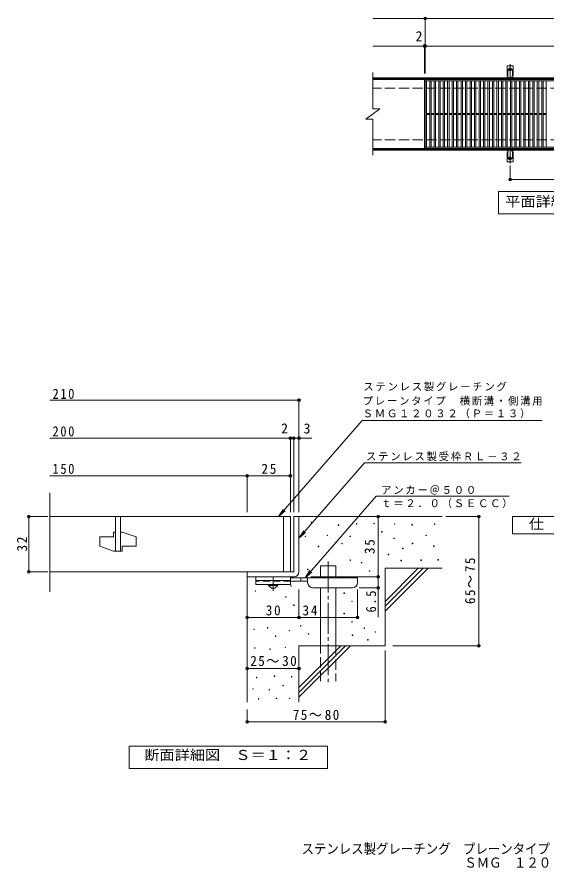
# Model space of a CAD drawing. Units: millimetres, scale not verified, with parts at other scales. Extents: x -336 to 312, y -273 to 227.
# Drawn here: x -335.9 to -28.6, y -273.2 to 221 of the extents above; entities that cross this region are included whole.
import ezdxf
from ezdxf.enums import TextEntityAlignment as Align

# ---------------------------------------------------------------- set-up
doc = ezdxf.new("R2010")
doc.units = ezdxf.units.MM
doc.header["$LTSCALE"] = 2
doc.header["$PDMODE"] = 32
doc.header["$PDSIZE"] = 1.6
for name, pattern in [('CHAIN1', [8, 5, -1, 1, -1]), ('CHAIN2', [12, 9, -1, 1, -1]), ('DASHED2', [3, 2, -1]), ('DASHED3', [4, 3, -1])]:
    doc.linetypes.add(name, pattern=pattern)
for name, color, linetype, lineweight in [('C-1', 2, 'Continuous', 9), ('C-2', 3, 'Continuous', 9), ('C-4', 7, 'Continuous', 9), ('C-5', 7, 'Continuous', 9), ('C-A', 3, 'Continuous', 9), ('D-0', 7, 'Continuous', 9), ('D-1', 2, 'Continuous', 9), ('D-2', 3, 'Continuous', 9), ('D-4', 7, 'Continuous', 9), ('D-5', 7, 'Continuous', 9), ('D-6', 6, 'Continuous', 9), ('D-9', 4, 'Continuous', 9)]:
    doc.layers.add(name, color=color, linetype=linetype, lineweight=lineweight)
doc.layers.add('F-5_F-5ﾚｲﾔ', color=2, linetype='Continuous')
doc.styles.add('ＭＳ ゴシック', font='')
doc.styles.get('ＭＳ ゴシック').set_extended_font_data('MS Gothic')

msp = doc.modelspace()

# ---------------------------------------------------------------- linework, layer by layer
at = {"layer": 'C-1'}
for p, q in [((131.443, 185.784), (-129.557, 185.784)), ((131.443, 185.184), (-129.557, 185.184)), ((131.443, 144.384), (-129.557, 144.384)), ((131.443, 143.784), (-129.557, 143.784))]:
    msp.add_line(p, q, dxfattribs=at)
at = {"layer": 'C-1', "linetype": 'DASHED3'}
for p, q in [((131.443, 179.784), (-129.557, 179.784)), ((131.443, 149.784), (-129.557, 149.784))]:
    msp.add_line(p, q, dxfattribs=at)
at = {"layer": 'C-2'}
for p, q in [((-129.557, 188.784), (-129.557, 167.784)), ((-99.557, 184.783), (-129.557, 184.783)), ((-99.557, 184.783), (-99.557, 144.784)), ((-99.157, 183.983), (99.243, 183.983)), ((-98.357, 145.583), (-98.357, 183.983)), ((-96.557, 145.583), (-96.557, 183.983)), ((-95.757, 145.583), (-95.757, 183.983)), ((-93.957, 145.583), (-93.957, 183.983)), ((-93.157, 145.583), (-93.157, 183.983)), ((-91.357, 145.583), (-91.357, 183.983)), ((-90.557, 145.583), (-90.557, 183.983)), ((-88.757, 145.583), (-88.757, 183.983)), ((-87.957, 145.583), (-87.957, 183.983)), ((-86.157, 145.583), (-86.157, 183.983)), ((-85.357, 145.583), (-85.357, 183.983)), ((-83.557, 145.583), (-83.557, 183.983)), ((-82.757, 145.583), (-82.757, 183.983)), ((-80.957, 145.583), (-80.957, 183.983)), ((-80.157, 145.583), (-80.157, 183.983)), ((-78.357, 145.583), (-78.357, 183.983)), ((-77.557, 145.583), (-77.557, 183.983)), ((-75.757, 145.583), (-75.757, 183.983)), ((-74.957, 145.583), (-74.957, 183.983)), ((-73.157, 145.583), (-73.157, 183.983)), ((-72.357, 145.583), (-72.357, 183.983)), ((-70.557, 145.583), (-70.557, 183.983)), ((-69.757, 145.583), (-69.757, 183.983)), ((-67.957, 145.583), (-67.957, 183.983)), ((-67.157, 145.583), (-67.157, 183.983)), ((-65.357, 145.583), (-65.357, 183.983)), ((-64.557, 145.583), (-64.557, 183.983)), ((-62.757, 145.583), (-62.757, 183.983)), ((-61.957, 145.583), (-61.957, 183.983)), ((-60.157, 145.583), (-60.157, 183.983)), ((-59.357, 145.583), (-59.357, 183.983)), ((-57.557, 145.583), (-57.557, 183.983)), ((-56.757, 145.583), (-56.757, 183.983)), ((-54.957, 145.583), (-54.957, 183.983)), ((-54.157, 145.583), (-54.157, 183.983)), ((-52.357, 145.583), (-52.357, 183.983)), ((-51.557, 145.583), (-51.557, 183.983)), ((-49.757, 145.583), (-49.757, 183.983)), ((-48.957, 145.583), (-48.957, 183.983)), ((-47.157, 145.583), (-47.157, 183.983)), ((-46.357, 145.583), (-46.357, 183.983)), ((-44.557, 145.583), (-44.557, 183.983)), ((-43.757, 145.583), (-43.757, 183.983)), ((-41.957, 145.583), (-41.957, 183.983)), ((-41.157, 145.583), (-41.157, 183.983)), ((-39.357, 145.583), (-39.357, 183.983)), ((-38.557, 145.583), (-38.557, 183.983)), ((-36.757, 145.583), (-36.757, 183.983)), ((-35.957, 145.583), (-35.957, 183.983)), ((-34.157, 145.583), (-34.157, 183.983)), ((-33.357, 145.583), (-33.357, 183.983)), ((-31.557, 145.583), (-31.557, 183.983)), ((-30.757, 145.583), (-30.757, 183.983)), ((-28.957, 145.583), (-28.957, 183.983)), ((-133.557, 161.784), (-125.557, 167.784)), ((-129.557, 167.784), (-125.557, 167.784)), ((-98.357, 165.084), (-96.557, 165.084)), ((-98.357, 164.483), (-96.557, 164.483)), ((-95.757, 165.084), (-93.957, 165.084)), ((-95.757, 164.483), (-93.957, 164.483)), ((-93.157, 165.084), (-91.357, 165.084)), ((-93.157, 164.483), (-91.357, 164.483)), ((-90.557, 165.084), (-88.757, 165.084)), ((-90.557, 164.483), (-88.757, 164.483)), ((-87.957, 165.084), (-86.157, 165.084)), ((-87.957, 164.483), (-86.157, 164.483)), ((-85.357, 165.084), (-83.557, 165.084)), ((-85.357, 164.483), (-83.557, 164.483)), ((-82.757, 165.084), (-80.957, 165.084)), ((-82.757, 164.483), (-80.957, 164.483)), ((-80.157, 165.084), (-78.357, 165.084)), ((-80.157, 164.483), (-78.357, 164.483)), ((-77.557, 165.084), (-75.757, 165.084)), ((-77.557, 164.483), (-75.757, 164.483)), ((-74.957, 165.084), (-73.157, 165.084)), ((-74.957, 164.483), (-73.157, 164.483)), ((-72.357, 165.084), (-70.557, 165.084)), ((-72.357, 164.483), (-70.557, 164.483)), ((-69.757, 165.084), (-67.957, 165.084)), ((-69.757, 164.483), (-67.957, 164.483)), ((-67.157, 165.084), (-65.357, 165.084)), ((-67.157, 164.483), (-65.357, 164.483)), ((-64.557, 165.084), (-62.757, 165.084)), ((-64.557, 164.483), (-62.757, 164.483)), ((-61.957, 165.084), (-60.157, 165.084)), ((-61.957, 164.483), (-60.157, 164.483)), ((-59.357, 165.084), (-57.557, 165.084)), ((-59.357, 164.483), (-57.557, 164.483)), ((-56.757, 165.084), (-54.957, 165.084)), ((-56.757, 164.483), (-54.957, 164.483)), ((-54.157, 165.084), (-52.357, 165.084)), ((-54.157, 164.483), (-52.357, 164.483)), ((-51.557, 165.084), (-49.757, 165.084)), ((-51.557, 164.483), (-49.757, 164.483)), ((-48.957, 165.084), (-47.157, 165.084)), ((-48.957, 164.483), (-47.157, 164.483)), ((-46.357, 165.084), (-44.557, 165.084)), ((-46.357, 164.483), (-44.557, 164.483)), ((-43.757, 165.084), (-41.957, 165.084)), ((-43.757, 164.483), (-41.957, 164.483)), ((-41.157, 165.084), (-39.357, 165.084)), ((-41.157, 164.483), (-39.357, 164.483)), ((-38.557, 165.084), (-36.757, 165.084)), ((-38.557, 164.483), (-36.757, 164.483)), ((-35.957, 165.084), (-34.157, 165.084)), ((-35.957, 164.483), (-34.157, 164.483)), ((-33.357, 165.084), (-31.557, 165.084)), ((-33.357, 164.483), (-31.557, 164.483)), ((-30.757, 165.084), (-28.957, 165.084)), ((-30.757, 164.483), (-28.957, 164.483)), ((-133.557, 161.784), (-129.557, 161.784)), ((-129.557, 161.784), (-129.557, 140.784)), ((-99.557, 144.784), (-129.557, 144.784)), ((99.243, 145.583), (-99.157, 145.583)), ((99.243, 144.784), (-99.157, 144.784))]:
    msp.add_line(p, q, dxfattribs=at)
msp.add_lwpolyline([(-99.157, 144.784), (-99.157, 184.783), (99.243, 184.783)], dxfattribs=at)
at = {"layer": 'C-4'}
for p, q in [((-129.557, 220.184), (131.443, 220.184)), ((-99.157, 188.184), (-99.157, 220.784)), ((-129.557, 204.184), (131.443, 204.184)), ((-99.557, 188.184), (-99.557, 204.784)), ((-49.957, 134.84), (-49.957, 126.183)), ((-49.957, 126.783), (50.043, 126.783))]:
    msp.add_line(p, q, dxfattribs=at)
for p in [(-99.157, 220.184), (-99.557, 204.184), (-99.157, 204.184), (-49.957, 126.783)]:
    msp.add_point(p, dxfattribs=at)
at = {"layer": 'C-5'}
msp.add_lwpolyline([(-56.757, 106.784), (-56.757, 119.784), (58.243, 119.784), (58.243, 106.784)], close=True, dxfattribs=at)
at = {"layer": 'C-A', "color": 7, "linetype": 'CHAIN2'}
for p, q in [((-49.957, 184.09), (-49.957, 193.57)), ((-51.112, 190.584), (-48.801, 190.584)), ((-49.957, 145.477), (-49.957, 135.997)), ((-51.112, 138.984), (-48.801, 138.984))]:
    msp.add_line(p, q, dxfattribs=at)
at = {"layer": 'C-A'}
for p, q in [((-51.707, 186.784), (-51.707, 192.584)), ((-48.207, 192.584), (-51.707, 192.584)), ((-48.207, 186.784), (-48.207, 192.584)), ((-51.707, 186.784), (-51.457, 186.784)), ((-51.557, 185.984), (-51.457, 185.984)), ((-48.458, 185.984), (-48.355, 185.984)), ((-48.207, 186.784), (-48.457, 186.784)), ((-51.557, 143.584), (-51.457, 143.584)), ((-48.458, 143.584), (-48.355, 143.584)), ((-51.707, 142.784), (-51.457, 142.784)), ((-51.707, 142.784), (-51.707, 136.984)), ((-48.207, 142.784), (-48.457, 142.784)), ((-48.207, 142.784), (-48.207, 136.984)), ((-48.207, 136.984), (-51.707, 136.984))]:
    msp.add_line(p, q, dxfattribs=at)
at = {"layer": 'C-A', "linetype": 'DASHED2'}
for p, q in [((-51.307, 186.754), (-51.307, 192.584)), ((-48.607, 186.754), (-48.607, 192.584)), ((-51.307, 142.813), (-51.307, 136.984)), ((-48.607, 142.813), (-48.607, 136.984))]:
    msp.add_line(p, q, dxfattribs=at)
at = {"layer": 'C-A'}
for centre in [(-49.957, 190.584), (-49.957, 138.984)]:
    msp.add_circle(centre, 0.85, dxfattribs=at)
for centre, start, end in [((-51.557, 185.584), 90.27596, 150.00047), ((-51.457, 186.384), 270, 90), ((-48.457, 186.384), 90, 269.8667), ((-48.357, 185.584), 29.99927, 89.75836), ((-51.557, 143.984), 209.99951, 269.72403), ((-51.457, 143.184), 270, 90), ((-48.457, 143.184), 90.13329, 270), ((-48.357, 143.984), 270.24162, 330.00072)]:
    msp.add_arc(centre, 0.4, start, end, dxfattribs=at)
at = {"layer": 'D-0'}
for points in [[(-165.233, -72.298), (-165.233, -71.998), (-164.933, -71.998), (-164.933, -72.298)], [(-149.567, -73.918), (-149.567, -73.618), (-149.267, -73.618), (-149.267, -73.918)], [(-139.033, -73.108), (-139.033, -72.808), (-138.733, -72.808), (-138.733, -73.108)], [(-129.032, -72.999), (-129.032, -72.699), (-128.732, -72.699), (-128.732, -72.999)], [(-117.004, -73.202), (-117.004, -72.902), (-116.704, -72.902), (-116.704, -73.202)], [(-106.852, -73.744), (-106.852, -73.444), (-106.552, -73.444), (-106.552, -73.744)], [(-93.859, -73.338), (-93.859, -73.038), (-93.559, -73.038), (-93.559, -73.338)], [(-124.462, -77.796), (-124.462, -77.496), (-124.162, -77.496), (-124.162, -77.796)], [(-168.838, -80.36), (-168.838, -80.06), (-168.538, -80.06), (-168.538, -80.36)], [(-156.12, -79.82), (-156.12, -79.52), (-155.82, -79.52), (-155.82, -79.82)], [(-142.855, -80.361), (-142.855, -80.061), (-142.555, -80.061), (-142.555, -80.361)], [(-117.274, -81.594), (-117.274, -81.294), (-116.974, -81.294), (-116.974, -81.594)], [(-98.732, -79.834), (-98.732, -79.534), (-98.432, -79.534), (-98.432, -79.834)], [(-161.253, -86.32), (-161.253, -86.02), (-160.953, -86.02), (-160.953, -86.32)], [(-147.593, -84.557), (-147.593, -84.257), (-147.293, -84.257), (-147.293, -84.557)], [(-112.266, -87.414), (-112.266, -87.114), (-111.966, -87.114), (-111.966, -87.414)], [(-106.717, -84.572), (-106.717, -84.272), (-106.417, -84.272), (-106.417, -84.572)], [(-94.265, -86.061), (-94.265, -85.76), (-93.965, -85.76), (-93.965, -86.061)], [(-142.72, -94.167), (-142.72, -93.867), (-142.42, -93.867), (-142.42, -94.167)], [(-120.556, -90.91), (-120.556, -90.61), (-120.256, -90.61), (-120.256, -90.91)], [(-101.709, -94.181), (-101.709, -93.881), (-101.409, -93.881), (-101.409, -94.181)], [(-91.829, -94.046), (-91.829, -93.746), (-91.529, -93.746), (-91.529, -94.046)], [(-136.214, -95.664), (-136.214, -95.364), (-135.914, -95.364), (-135.914, -95.664)], [(-113.214, -94.452), (-113.214, -94.152), (-112.914, -94.152), (-112.914, -94.452)], [(-167.394, -99.578), (-167.394, -99.278), (-167.094, -99.278), (-167.094, -99.578)], [(-131.644, -100.461), (-131.644, -100.161), (-131.344, -100.161), (-131.344, -100.461)], [(-197.816, -112.075), (-197.816, -111.775), (-197.516, -111.775), (-197.516, -112.075)], [(-177.137, -109.1), (-177.137, -108.8), (-176.837, -108.8), (-176.837, -109.1)], [(-146.356, -113.333), (-146.356, -113.033), (-146.056, -113.033), (-146.056, -113.333)], [(-180.118, -115.563), (-180.118, -115.263), (-179.819, -115.263), (-179.819, -115.563)], [(-141.786, -118.13), (-141.786, -117.83), (-141.486, -117.83), (-141.486, -118.13)], [(-175.548, -120.36), (-175.548, -120.06), (-175.248, -120.06), (-175.248, -120.36)], [(-146.356, -125.166), (-146.356, -124.866), (-146.056, -124.866), (-146.056, -125.166)], [(-190.656, -133.459), (-190.656, -133.159), (-190.356, -133.159), (-190.356, -133.459)], [(-171.582, -132.282), (-171.582, -131.982), (-171.282, -131.982), (-171.282, -132.282)], [(-141.786, -129.963), (-141.786, -129.663), (-141.486, -129.663), (-141.486, -129.963)], [(-134.609, -133.704), (-134.609, -133.404), (-134.309, -133.404), (-134.309, -133.704)], [(-198.603, -134.308), (-198.603, -134.008), (-198.303, -134.008), (-198.303, -134.308)], [(-186.086, -138.257), (-186.086, -137.957), (-185.786, -137.957), (-185.786, -138.257)], [(-178.147, -135.137), (-178.147, -134.837), (-177.847, -134.837), (-177.847, -135.137)], [(-167.012, -137.079), (-167.012, -136.779), (-166.712, -136.779), (-166.712, -137.079)], [(-141.512, -137.764), (-141.512, -137.464), (-141.212, -137.464), (-141.212, -137.764)], [(-128.238, -135.854), (-128.238, -135.554), (-127.938, -135.554), (-127.938, -135.854)], [(-132.559, -140.446), (-132.559, -140.146), (-132.259, -140.146), (-132.259, -140.446)], [(-198.12, -145.193), (-198.12, -144.893), (-197.82, -144.893), (-197.82, -145.193)], [(-189.289, -145.802), (-189.289, -145.502), (-188.989, -145.502), (-188.989, -145.802)], [(-180.457, -144.737), (-180.457, -144.437), (-180.157, -144.437), (-180.157, -144.737)], [(-197.054, -162.247), (-197.054, -161.947), (-196.754, -161.947), (-196.754, -162.247)], [(-186.7, -161.486), (-186.7, -161.186), (-186.4, -161.186), (-186.4, -161.486)], [(-176.727, -161.867), (-176.727, -161.567), (-176.427, -161.567), (-176.427, -161.867)], [(-181.675, -167.044), (-181.675, -166.744), (-181.375, -166.744), (-181.375, -167.044)], [(-199.186, -168.947), (-199.186, -168.647), (-198.886, -168.647), (-198.886, -168.947)], [(-189.745, -169.404), (-189.745, -169.104), (-189.445, -169.104), (-189.445, -169.404)], [(-195.912, -174.657), (-195.912, -174.357), (-195.612, -174.357), (-195.612, -174.657)], [(-185.558, -174.353), (-185.558, -174.053), (-185.258, -174.053), (-185.258, -174.353)], [(-177.945, -174.353), (-177.945, -174.053), (-177.645, -174.053), (-177.645, -174.353)]]:
    msp.add_lwpolyline(points, close=True, dxfattribs=at)
at = {"layer": 'D-1'}
for p, q in [((-175.373, -68.765), (-175.373, -100.765)), ((-175.373, -68.765), (-172.373, -68.765)), ((-172.373, -100.765), (-172.373, -68.765)), ((-202.373, -100.765), (-175.373, -100.765)), ((-202.373, -103.765), (-202.373, -100.765)), ((-202.373, -103.765), (-175.373, -103.765))]:
    msp.add_line(p, q, dxfattribs=at)
msp.add_arc((-175.373, -100.765), 3, 270, 0, dxfattribs=at)
at = {"layer": 'D-2'}
for p, q in [((-316.906, -112.526), (-316.906, -55.025)), ((-177.373, -68.765), (-316.906, -68.765)), ((-278.873, -68.765), (-278.873, -88.765)), ((-275.873, -68.765), (-275.873, -88.765)), ((-181.373, -68.765), (-181.373, -100.765)), ((-177.373, -68.765), (-177.373, -100.765)), ((-279.873, -77.765), (-279.873, -80.515)), ((-278.873, -77.765), (-279.873, -77.765)), ((-274.873, -77.765), (-275.873, -77.765)), ((-274.873, -77.765), (-266.873, -80.515)), ((-287.873, -80.515), (-287.873, -86.015)), ((-287.873, -80.515), (-279.873, -80.515)), ((-266.873, -80.515), (-266.873, -86.015)), ((-287.873, -86.015), (-279.873, -88.765)), ((-274.873, -88.765), (-279.873, -88.765)), ((-274.873, -86.015), (-274.873, -88.765)), ((-274.873, -86.015), (-266.873, -86.015)), ((-316.906, -100.765), (-177.373, -100.765))]:
    msp.add_line(p, q, dxfattribs=at)
at = {"layer": 'D-4'}
for p, q in [((-316.906, -1.192), (-172.373, -1.192)), ((-172.373, -66.174), (-172.373, -0.592)), ((-316.906, -23.331), (-177.372, -23.331)), ((-177.372, -66.174), (-177.372, -22.731)), ((-177.372, -23.331), (-176.372, -23.331)), ((-176.372, -23.331), (-164.84, -23.331)), ((-175.372, -66.174), (-175.372, -22.731)), ((-316.906, -45.081), (-202.373, -45.081)), ((-202.373, -66.174), (-202.373, -44.481)), ((-202.373, -45.081), (-177.372, -45.081)), ((-317.976, -68.765), (-329.587, -68.765)), ((-328.987, -100.765), (-328.987, -68.765)), ((-126.38, -103.765), (-126.38, -68.765)), ((-87.167, -68.765), (-67.436, -68.765)), ((-68.036, -143.765), (-68.036, -68.765)), ((-317.976, -100.765), (-329.587, -100.765)), ((-165.571, -103.765), (-125.78, -103.765)), ((-126.38, -103.765), (-126.38, -127.115)), ((-172.371, -127.986), (-172.371, -111.065)), ((-138.371, -127.986), (-138.371, -111.065)), ((-125.78, -110.065), (-137.371, -110.065)), ((-122.372, -146.52), (-122.372, -188.382)), ((-117.925, -143.765), (-67.436, -143.765)), ((-202.373, -156.889), (-172.373, -156.889)), ((-202.373, -180.765), (-202.373, -188.382)), ((-202.373, -187.782), (-122.372, -187.782))]:
    msp.add_line(p, q, dxfattribs=at)
msp.add_lwpolyline([(-202.371, -127.386), (-172.371, -127.386), (-138.371, -127.386)], dxfattribs=at)
for p in [(-172.373, -1.192), (-177.372, -23.331), (-175.372, -23.331), (-172.373, -23.331), (-202.373, -45.081), (-177.372, -45.081), (-328.987, -68.765), (-126.38, -68.765), (-68.036, -68.765), (-328.987, -100.765), (-126.38, -103.765), (-126.38, -110.065), (-202.371, -127.386), (-172.371, -127.386), (-138.371, -127.386), (-68.036, -143.765), (-202.373, -156.889), (-172.373, -156.889), (-202.373, -187.782), (-122.372, -187.782)]:
    msp.add_point(p, dxfattribs=at)
at = {"layer": 'D-5'}
for p, q in [((-135.72, -13.042), (-31.246, -13.042)), ((-134.355, -37.564), (-43.435, -37.564)), ((-168.749, -104.265), (-127.565, -56.947)), ((-50.568, -56.947), (-127.565, -56.947)), ((-184.22, -68.765), (-181.458, -64.598)), ((-48.566, -68.765), (-3.566, -68.765)), ((-48.566, -78.765), (-48.566, -68.765)), ((-172.373, -81.244), (-168.626, -77.934)), ((-3.566, -78.765), (-48.566, -78.765)), ((-168.749, -104.265), (-165.987, -100.097)), ((-168.749, -104.265), (-165.002, -100.954))]:
    msp.add_line(p, q, dxfattribs=at)
for points in [[(-135.72, -13.042), (-184.22, -68.765), (-180.473, -65.454)], [(-134.355, -37.564), (-172.373, -81.244), (-169.611, -77.077)]]:
    msp.add_lwpolyline(points, dxfattribs=at)
msp.add_lwpolyline([(-270.772, -214.953), (-270.772, -201.954), (-155.772, -201.954), (-155.772, -214.953)], close=True, dxfattribs=at)
at = {"layer": 'D-6'}
for p, q in [((-172.373, -68.765), (-89.373, -68.765)), ((-159.914, -104.265), (-159.914, -97.265)), ((-159.914, -97.265), (-150.914, -97.265)), ((-150.914, -104.265), (-150.914, -97.265)), ((-122.373, -117.967), (-103.171, -98.765)), ((-122.373, -98.765), (-89.373, -98.765)), ((-122.373, -120.795), (-100.342, -98.765)), ((-122.373, -98.765), (-122.373, -143.765)), ((-122.373, -123.623), (-97.514, -98.765)), ((-202.373, -103.765), (-202.373, -176.495)), ((-159.914, -143.765), (-159.914, -110.065)), ((-150.914, -143.765), (-150.914, -110.065)), ((-172.373, -143.765), (-122.373, -143.765)), ((-172.373, -143.765), (-172.373, -176.495)), ((-172.373, -167.967), (-148.171, -143.765)), ((-172.373, -170.795), (-145.343, -143.765)), ((-172.373, -173.623), (-142.515, -143.765))]:
    msp.add_line(p, q, dxfattribs=at)
at = {"layer": 'D-6', "linetype": 'CHAIN2'}
msp.add_line((-155.414, -94.815), (-155.414, -166.432), dxfattribs=at)
at = {"layer": 'D-6', "linetype": 'DASHED3'}
for p, q in [((-159.914, -164.265), (-159.914, -143.765)), ((-150.914, -143.765), (-150.914, -164.265))]:
    msp.add_line(p, q, dxfattribs=at)
at = {"layer": 'D-9', "color": 3}
for p, q in [((-197.371, -103.765), (-197.371, -108.265)), ((-177.371, -103.765), (-197.371, -103.765)), ((-177.371, -103.765), (-177.371, -108.265)), ((-177.371, -105.765), (-197.371, -105.765)), ((-177.371, -108.265), (-197.371, -108.265))]:
    msp.add_line(p, q, dxfattribs=at)
at = {"layer": 'D-9', "linetype": 'CHAIN1'}
msp.add_line((-187.371, -111.813), (-187.371, -103.765), dxfattribs=at)
at = {"layer": 'D-9', "color": 3, "linetype": 'DASHED2'}
msp.add_line((-177.371, -106.265), (-197.371, -106.265), dxfattribs=at)
at = {"layer": 'D-9', "color": 2}
for p, q in [((-190.121, -108.765), (-190.121, -108.265)), ((-184.621, -108.765), (-184.621, -108.265)), ((-190.121, -108.765), (-188.371, -110.265)), ((-190.121, -108.765), (-184.621, -108.765)), ((-188.371, -110.265), (-186.371, -110.265)), ((-186.371, -110.265), (-184.621, -108.765))]:
    msp.add_line(p, q, dxfattribs=at)
at = {"layer": 'D-9'}
for p, q in [((-138.371, -104.265), (-177.371, -104.265)), ((-167.366, -106.265), (-177.371, -106.265)), ((-171.371, -106.265), (-171.371, -104.265)), ((-167.371, -107.065), (-167.371, -104.265)), ((-138.371, -107.065), (-138.371, -104.265)), ((-164.371, -110.065), (-141.371, -110.065))]:
    msp.add_line(p, q, dxfattribs=at)
for centre, start, end in [((-164.371, -107.065), 180, 270), ((-141.371, -107.065), 270, 0)]:
    msp.add_arc(centre, 3, start, end, dxfattribs=at)

# ---------------------------------------------------------------- texts
at = {"layer": 'C-4', "color": 2, "style": 'ＭＳ ゴシック'}
msp.add_text('2', height=5.865, dxfattribs=at).set_placement((-104.749, 205.183), align=Align.BOTTOM_LEFT)
at = {"layer": 'C-5', "color": 2, "style": 'ＭＳ ゴシック', "width": 1.1}
msp.add_text('平面詳細図\u3000Ｓ＝１：１０', height=5.865, dxfattribs=at).set_placement((-52.757, 109.284), align=Align.BOTTOM_LEFT)
at = {"layer": 'D-4', "color": 2, "style": 'ＭＳ ゴシック'}
for s, p in [('2', (-182.741, -22.331)), ('3', (-169.712, -22.331))]:
    msp.add_text(s, height=5.865, dxfattribs=at).set_placement(p, align=Align.BOTTOM_LEFT)
at = {"layer": 'D-4', "color": 2, "char_height": 5.865, "attachment_point": 7, "style": 'ＭＳ ゴシック'}
for s, insert in [('\\T1.27;\\W0.9;210', (-315.32, -0.58)), ('\\T1.27;\\W0.9;200', (-315.32, -22.331)), ('\\T1.27;\\W0.9;150', (-315.32, -44.081)), ('\\T1.27;\\W0.95;25', (-194.122, -44.081)), ('\\T1.27;\\W0.95;30', (-191.621, -126.186)), ('\\T1.27;\\W0.95;34', (-170.298, -126.186)), ('\\T1.22;\\W0.95;25～30', (-200.623, -155.519)), ('\\T1.22;\\W0.95;75～80', (-175.946, -186.782))]:
    msp.add_mtext(s, dxfattribs=dict(at, insert=insert))
at = {"layer": 'D-4', "color": 2, "char_height": 5.865, "attachment_point": 7, "rotation": 90, "style": 'ＭＳ ゴシック'}
for s, insert in [('\\T1.27;\\W0.95;32', (-329.987, -89.015)), ('\\T1.27;\\W0.95;35', (-128.38, -90.515)), ('\\T1.22;\\W0.95;65～75', (-70.142, -119.515)), ('\\T1.27;\\W0.9;6.5', (-127.58, -124.404))]:
    msp.add_mtext(s, dxfattribs=dict(at, insert=insert))
at = {"layer": 'D-5', "color": 2, "style": 'ＭＳ ゴシック', "width": 1.1}
for s, p in [('仕\u3000様', (-39.066, -77.765)), ('断面詳細図\u3000Ｓ＝１：２', (-262.086, -211.759))]:
    msp.add_text(s, height=5.865, dxfattribs=at).set_placement(p, align=Align.BOTTOM_LEFT)
at = {"layer": 'D-5', "char_height": 4.399, "attachment_point": 7, "style": 'ＭＳ ゴシック'}
for s, insert in [('\\T1.17;ステンレス製グレーチング', (-135.058, 3.892)), ('\\T1.17;プレーンタイプ\u3000横断溝・側溝用', (-135.368, -4.439)), ('\\T1.17;ＳＭＧ１２０３２（Ｐ＝１３）', (-135.412, -11.784)), ('\\T1.17;ステンレス製受枠ＲＬ－３２', (-133.477, -36.612)), ('\\T1.17;アンカー＠５００', (-124.717, -56.015)), ('\\T1.17;ｔ＝２．０（ＳＥＣＣ）', (-124.717, -63.879))]:
    msp.add_mtext(s, dxfattribs=dict(at, insert=insert))
at = {"layer": 'F-5_F-5ﾚｲﾔ', "style": 'ＭＳ ゴシック', "width": 0.9}
for s, p in [('ステンレス製グレーチング\u3000プレーンタイプ\u3000横断溝・側溝用', (-170.88, -266.175)), ('ＳＭＧ\u3000１２０３２（Ｐ＝１３）＋ＲＬ－３２', (-76.514, -274.179))]:
    msp.add_text(s, height=5.865, dxfattribs=at).set_placement(p, align=Align.BOTTOM_LEFT)

doc.saveas('drawing.dxf')
